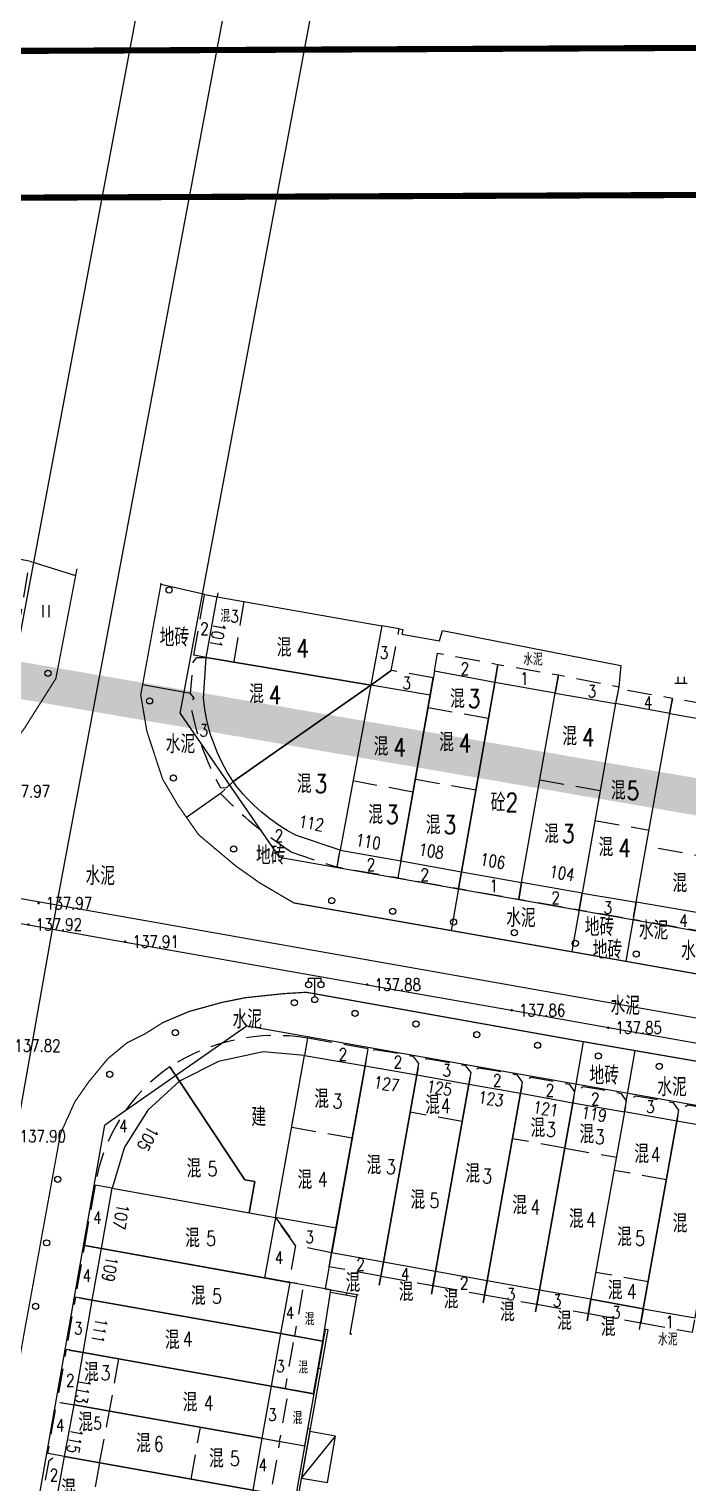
# Model space of a CAD drawing. Extents: x 529262 to 576451, y 2694391 to 2717535.
# Drawn here: x 563166.5 to 563220.2, y 2710958.3 to 2711076.8 of the extents above; entities that cross this region are included whole.
import ezdxf
from ezdxf.enums import TextEntityAlignment as Align
from ezdxf.xclip import XClip

# ---------------------------------------------------------------- set-up
doc = ezdxf.new("R2010")
doc.units = 0
doc.header["$XCLIPFRAME"] = 0
doc.linetypes.add('X5', pattern=[3, 2, -1])
for name, color, linetype in [('DLDW', 8, 'Continuous'), ('DLSS', 4, 'Continuous'), ('GCD', 8, 'Continuous'), ('JMD', 8, 'Continuous'), ('PP-COM', 7, 'Continuous'), ('RD-中线', 40, 'Continuous'), ('RD-红线', 7, 'Continuous'), ('ZBTZ', 8, 'Continuous'), ('ZJ', 7, 'Continuous'), ('污水管径标注_W10-', 202, 'Continuous')]:
    doc.layers.add(name, color=color, linetype=linetype)
doc.styles.add('HZ', font='rs.shx', dxfattribs={"width": 0.8, "bigfont": 'hztxt.shx'})
doc.linetypes.add('1161', pattern='A,0,[149,AAA.SHX,S=0.15,R=0,X=0,Y=0],-1.6', length=1.6)

# ---------------------------------------------------------------- blocks, each defined once
blk = doc.blocks.new('A$C19FD0107')
at = {"layer": 'RD-中线', "color": 8, "linetype": 'Continuous', "flags": 128}
for points in [[(-7829.22, 16614.8), (-7792.55, 16810.46)], [(-7965.36, 16638.84), (-7829.23, 16614.8)], [(-7853.18, 16479.68), (-7829.23, 16614.8)], [(-7829.22, 16614.8), (-7702.99, 16592.51), (-7570.47, 16569.25), (-7507.34, 16557.99), (-7359.86, 16532.34)]]:
    blk.add_lwpolyline(points, dxfattribs=at)
at = {"layer": 'RD-红线', "color": 8, "linetype": 'Continuous', "flags": 128}
for points in [[(-7833, 16632.62), (-7832.09, 16637.49), (-7803.8, 16788.42)], [(-7819.18, 16630.4), (-7818.25, 16635.36), (-7791.8, 16776.48), (-7791.74, 16776.77)], [(-7811.09, 16618.71), (-7701.78, 16599.4), (-7569.25, 16576.15), (-7506.12, 16564.88), (-7407.18, 16547.68), (-7399.08, 16546.27)], [(-7813.71, 16604.95), (-7712.34, 16587.05), (-7704.48, 16585.66)], [(-7839.3, 16517.87), (-7837.55, 16527.74), (-7826.17, 16591.93), (-7825.3, 16596.85)]]:
    blk.add_lwpolyline(points, dxfattribs=at)
at = {"layer": 'RD-红线', "color": 8}
blk.add_lwpolyline([(-7819.18, 16630.4), (-7811.09, 16618.71, 0.41728)], format="xyb", dxfattribs=at)
at = {"layer": 'RD-红线', "color": 8, "linetype": 'Continuous'}
blk.add_lwpolyline([(-7813.71, 16604.95), (-7825.3, 16596.85, 0.414026)], format="xyb", dxfattribs=at)
blk = doc.blocks.new('GC200')
at = {"linetype": 'Continuous', "const_width": 0.2, "flags": 128}
blk.add_lwpolyline([(-0.1, 0, 1), (0.1, 0, 1)], format="xyb", close=True, dxfattribs=at)
blk = doc.blocks.new('gc121')
at = {"color": 8}
for p, q in [((-0.5, -1), (-0.5, 1)), ((0.5, -1), (0.5, 1))]:
    blk.add_line(p, q, dxfattribs=at)
blk = doc.blocks.new('gc119')
at = {"color": 8}
for p, q in [((-1, 0), (1, 0)), ((-0.5, 1), (-0.5, 0)), ((0.5, 1), (0.5, 0))]:
    blk.add_line(p, q, dxfattribs=at)
blk = doc.blocks.new('gc170')
at = {"color": 8, "linetype": 'Continuous'}
blk.add_circle((0, 0), 0.5, dxfattribs=at)
blk = doc.blocks.new('gc097')
at = {"color": 8}
for p, q in [((-1, 2.9), (-1, 3.5)), ((-1, 3.5), (1, 3.5)), ((0, 0.5), (0, 3.5)), ((1, 3.5), (1, 2.9))]:
    blk.add_line(p, q, dxfattribs=at)
for centre in [(-1, 2.4), (1, 2.4), (0, 0)]:
    blk.add_circle(centre, 0.5, dxfattribs=at)

msp = doc.modelspace()

# ---------------------------------------------------------------- linework, layer by layer
at = {"const_width": 0.5}
for points in [[(563084.122, 2711138.263), (562931.285, 2711138.054), (562931.608, 2710566.673), (563463.398, 2710566.758), (563463.263, 2710638.911), (563709.007, 2710638.866), (563708.877, 2711077.419), (563083.998, 2711074.669), (563084.122, 2711138.263)], [(562598.829, 2711123.986), (562446.582, 2711123.874), (562446.587, 2710552.781), (562978.372, 2710552.956), (562978.226, 2710625.113), (563223.964, 2710625.037), (563223.849, 2711063.295), (562599.05, 2711060.81), (562598.829, 2711123.986)]]:
    msp.add_lwpolyline(points, dxfattribs=at)
at = {"layer": 'DLSS', "linetype": 'Continuous', "const_width": 0.1, "flags": 128}
for points in [[(563170.408, 2711032.809), (563168.69, 2711023.867)], [(563154.232, 2710902.996), (563162.311, 2710948.912), (563166.043, 2710970.168), (563169.062, 2710986.75)]]:
    msp.add_lwpolyline(points, dxfattribs=at)
at = {"layer": 'DLSS', "linetype": 'Continuous', "const_width": 0.1}
for points in [[(563177.272, 2711031.632), (563175.609, 2711022.527), (563176.113, 2711019.552), (563177.391, 2711015.666), (563178.657, 2711013.517), (563180.33, 2711011.126), (563183.339, 2711008.597), (563185.297, 2711007.212), (563188.094, 2711005.569), (563205.176, 2711002.568)], [(563168.69, 2711023.867), (563166.136, 2711019.819), (563164.858, 2711018.099), (563162.756, 2711015.836), (563160.955, 2711014.635), (563159.537, 2711013.819), (563157.019, 2711012.597), (563154.013, 2711011.565), (563114.998, 2711018.473)], [(563205.176, 2711002.568), (563211.854, 2711001.395), (563242.087, 2710996.028)], [(563169.062, 2710986.75), (563170.238, 2710989.359), (563171.389, 2710991.01), (563172.941, 2710992.886), (563174.504, 2710994.175), (563175.97, 2710994.909), (563177.429, 2710995.822), (563179.545, 2710996.719), (563182.284, 2710997.473), (563184.186, 2710997.849), (563187.303, 2710998.177), (563189.105, 2710998.286), (563210.726, 2710994.426), (563237.411, 2710989.814)]]:
    msp.add_lwpolyline(points, dxfattribs=at)
at = {"layer": 'JMD', "linetype": 'Continuous'}
for p, q in [((563192.394, 2710973.797), (563192.359, 2710973.6)), ((563190.878, 2710970.773), (563190.681, 2710970.808)), ((563190.311, 2710967.589), (563190.114, 2710967.624)), ((563188.724, 2710958.664), (563191.495, 2710962.112)), ((563189.436, 2710962.666), (563189.239, 2710962.701))]:
    msp.add_line(p, q, dxfattribs=at)
at = {"layer": 'JMD', "linetype": 'X5', "flags": 128}
for points in [[(563157.814, 2711018.361), (563157.527, 2711017.043, 0.159733), (563164.897, 2711025.014), (563165.85, 2711029.2), (563166.561, 2711033.434), (563160.65, 2711034.471), (563160.446, 2711033.309)], [(563187.857, 2711009.726), (563187.857, 2711009.726, -0.0605697), (563182.111, 2711014.503), (563183.137, 2711015.467)]]:
    msp.add_lwpolyline(points, format="xyb", dxfattribs=at)
at = {"layer": 'JMD', "linetype": 'X5'}
for points in [[(563180.932, 2711025.575), (563179.927, 2711025.757), (563180.825, 2711030.708), (563181.83, 2711030.526)], [(563227.594, 2711019.46), (563227.808, 2711020.669), (563218.971, 2711022.234), (563218.712, 2711020.996)], [(563193.902, 2710992.29), (563194.147, 2710993.679), (563189.204, 2710994.553), (563188.95, 2710993.136)], [(563186.585, 2710979.933), (563188.227, 2710977.656), (563187.688, 2710974.641), (563185.705, 2710975)], [(563191.53, 2710979.048), (563191.171, 2710977.042), (563188.227, 2710977.656), (563186.585, 2710979.933)], [(563195.392, 2710976.277), (563195.187, 2710975.129), (563190.968, 2710975.908), (563191.171, 2710977.042)], [(563195.392, 2710976.277), (563195.187, 2710975.129), (563199.428, 2710974.369), (563199.635, 2710975.494)], [(563199.635, 2710975.494), (563199.428, 2710974.369), (563203.641, 2710973.615), (563203.845, 2710974.718)], [(563203.845, 2710974.718), (563203.641, 2710973.615), (563207.905, 2710972.851), (563208.104, 2710973.933)], [(563208.104, 2710973.933), (563207.905, 2710972.851), (563212.109, 2710972.098), (563212.305, 2710973.158)], [(563212.317, 2710973.255), (563212.109, 2710972.098), (563216.372, 2710971.335), (563216.564, 2710972.373)], [(563216.564, 2710972.373), (563216.372, 2710971.335), (563220.607, 2710970.577), (563220.794, 2710971.593)]]:
    msp.add_lwpolyline(points, dxfattribs=at)
at = {"layer": 'JMD', "linetype": 'Continuous', "flags": 128}
for points in [[(563195.267, 2711028.165), (563194.363, 2711023.31), (563180.932, 2711025.575), (563181.83, 2711030.526)], [(563201.756, 2711008.093), (563204.473, 2711023.538), (563199.548, 2711024.455), (563196.814, 2711009.005)], [(563206.661, 2711007.233), (563209.396, 2711022.672), (563204.473, 2711023.538), (563201.756, 2711008.093)], [(563211.59, 2711006.366), (563206.661, 2711007.233), (563209.396, 2711022.672), (563214.322, 2711021.814)], [(563214.322, 2711021.814), (563211.59, 2711006.366), (563216.004, 2711005.639), (563218.757, 2711021.019)], [(563227.594, 2711019.46), (563224.886, 2711004.103), (563216.004, 2711005.639), (563218.757, 2711021.019)], [(563186.585, 2710979.933), (563188.95, 2710993.136), (563193.902, 2710992.29), (563191.53, 2710979.048)], [(563191.171, 2710977.042), (563193.902, 2710992.29), (563198.128, 2710991.55), (563195.392, 2710976.277)], [(563195.392, 2710976.277), (563198.128, 2710991.55), (563202.372, 2710990.806), (563199.641, 2710975.525)], [(563199.641, 2710975.525), (563202.372, 2710990.806), (563206.585, 2710990.05), (563203.854, 2710974.77)], [(563203.854, 2710974.77), (563206.585, 2710990.05), (563210.847, 2710989.28), (563208.117, 2710974.007)], [(563208.117, 2710974.007), (563210.847, 2710989.28), (563215.053, 2710988.533), (563212.317, 2710973.255)], [(563215.053, 2710988.533), (563212.317, 2710973.255), (563216.585, 2710972.491), (563219.318, 2710987.785)], [(563219.318, 2710987.785), (563216.585, 2710972.491), (563220.82, 2710971.734), (563223.556, 2710987.041)], [(563185.705, 2710975), (563172.417, 2710977.404), (563173.286, 2710982.307), (563186.585, 2710979.933)], [(563187.015, 2710970.455), (563171.648, 2710973.198), (563172.417, 2710977.404), (563187.759, 2710974.628)], [(563187.015, 2710970.455), (563190.456, 2710969.841), (563191.115, 2710974.023), (563187.759, 2710974.628)], [(563186.251, 2710966.177), (563170.917, 2710968.914), (563171.648, 2710973.198), (563187.015, 2710970.455)], [(563186.251, 2710966.177), (563189.693, 2710965.563), (563190.456, 2710969.841), (563187.015, 2710970.455), (563186.251, 2710966.177)], [(563185.492, 2710961.923), (563170.168, 2710964.65), (563170.917, 2710968.914), (563186.251, 2710966.177)], [(563185.492, 2710961.923), (563188.989, 2710961.3), (563189.746, 2710965.553), (563186.251, 2710966.177)], [(563184.741, 2710957.705), (563169.391, 2710960.438), (563170.168, 2710964.65), (563185.492, 2710961.923)], [(563184.741, 2710957.705), (563184.013, 2710953.482), (563168.621, 2710956.231), (563169.391, 2710960.438)]]:
    msp.add_lwpolyline(points, close=True, dxfattribs=at)
at = {"layer": 'JMD', "linetype": 'X5', "flags": 128}
for points, elevation in [([(563184.023, 2711030.165), (563183.184, 2711025.195)], -183.227), ([(563202.372, 2710990.806), (563202.538, 2710991.749), (563202.113, 2710992.288), (563200.353, 2710992.628), (563198.912, 2710992.847), (563198.912, 2710992.847), (563198.301, 2710992.528), (563198.128, 2710991.55)], 138.285), ([(563206.585, 2710990.05), (563206.74, 2710990.947), (563206.326, 2710991.532), (563204.566, 2710991.872), (563203.125, 2710992.091), (563203.125, 2710992.091), (563202.538, 2710991.749), (563202.372, 2710990.806)], 138.302), ([(563210.847, 2710989.28), (563211.002, 2710990.177), (563210.588, 2710990.762), (563208.828, 2710991.102), (563207.427, 2710991.33), (563207.427, 2710991.33), (563206.761, 2710991.047), (563206.585, 2710990.05)], 138.286), ([(563215.053, 2710988.533), (563215.208, 2710989.43), (563214.794, 2710990.015), (563213.034, 2710990.355), (563211.69, 2710990.576), (563211.69, 2710990.576), (563211.005, 2710990.176), (563210.847, 2710989.28)], -526.011), ([(563223.556, 2710987.041), (563223.711, 2710987.938), (563223.297, 2710988.523), (563221.537, 2710988.863), (563220.19, 2710989.072), (563220.19, 2710989.072), (563219.45, 2710988.533), (563219.318, 2710987.785)], -525.978), ([(563173.802, 2710968.399), (563173.044, 2710964.138)], -514.487), ([(563172.246, 2710959.901), (563173.073, 2710964.131)], -514.461), ([(563179.717, 2710958.599), (563180.468, 2710962.817)], -509.529), ([(563185.492, 2710961.923), (563186.935, 2710961.666), (563186.185, 2710957.448), (563184.741, 2710957.705)], -524.872), ([(563172.251, 2710959.929), (563171.498, 2710955.717)], -514.461)]:
    msp.add_lwpolyline(points, dxfattribs=dict(at, elevation=elevation))
at = {"layer": 'JMD', "linetype": 'X5'}
for points, elevation in [([(563194.363, 2711023.31), (563196.039, 2711024.515), (563196.669, 2711027.904), (563195.267, 2711028.165)], 138.437), ([(563199.204, 2711022.493), (563199.451, 2711023.911), (563196.039, 2711024.515), (563194.363, 2711023.31)], 138.437), ([(563173.286, 2710982.307), (563171.884, 2710982.548), (563171.02, 2710977.65), (563172.417, 2710977.404)], 138.222)]:
    msp.add_lwpolyline(points, dxfattribs=dict(at, elevation=elevation))
at = {"layer": 'JMD', "linetype": 'X5', "flags": 128}
for points in [[(563199.548, 2711024.455), (563199.808, 2711025.937), (563204.737, 2711025.02), (563204.473, 2711023.538)], [(563179.973, 2711022.265), (563179.973, 2711022.265), (563179.664, 2711022.631), (563179.878, 2711025.198), (563180.181, 2711025.569), (563180.932, 2711025.575)], [(563204.473, 2711023.538), (563204.737, 2711025.02), (563209.671, 2711024.152), (563209.396, 2711022.672)], [(563209.396, 2711022.672), (563209.671, 2711024.152), (563214.591, 2711023.187), (563214.322, 2711021.814)], [(563218.712, 2711020.996), (563218.971, 2711022.234), (563214.556, 2711023.011), (563214.322, 2711021.814)], [(563203.956, 2711020.602), (563199.02, 2711021.476)], [(563197.804, 2711014.604), (563192.913, 2711015.514)], [(563202.928, 2711014.759), (563197.987, 2711015.633)], [(563213.064, 2711014.704), (563208.139, 2711015.577)], [(563212.638, 2711012.295), (563217.054, 2711011.505)], [(563187.857, 2711009.726), (563187.857, 2711009.726), (563191.616, 2711008.476), (563191.864, 2711009.877)], [(563196.814, 2711009.005), (563196.569, 2711007.607), (563191.616, 2711008.476), (563191.864, 2711009.877)], [(563225.677, 2711008.589), (563216.816, 2711010.175)], [(563196.814, 2711009.005), (563196.569, 2711007.607), (563201.518, 2711006.74), (563201.756, 2711008.093)], [(563201.756, 2711008.093), (563201.518, 2711006.74), (563206.423, 2711005.88), (563206.661, 2711007.233)], [(563206.661, 2711007.233), (563206.423, 2711005.88), (563211.353, 2711005.015), (563211.59, 2711006.366)], [(563211.59, 2711006.366), (563211.353, 2711005.015), (563215.759, 2711004.243), (563216.004, 2711005.639)], [(563216.004, 2711005.639), (563215.759, 2711004.243), (563224.637, 2711002.686), (563224.886, 2711004.103)], [(563198.124, 2710991.547), (563198.291, 2710992.49), (563197.865, 2710993.028), (563196.105, 2710993.369), (563194.664, 2710993.587), (563194.664, 2710993.587), (563194.084, 2710993.337), (563193.898, 2710992.287)], [(563219.318, 2710987.785), (563219.474, 2710988.681), (563219.06, 2710989.266), (563217.3, 2710989.607), (563215.953, 2710989.816), (563215.953, 2710989.816), (563215.2, 2710989.365), (563215.053, 2710988.533)], [(563201.824, 2710987.741), (563197.582, 2710988.501)], [(563192.844, 2710986.386), (563187.899, 2710987.271)], [(563210.187, 2710985.587), (563205.923, 2710986.348)], [(563210.187, 2710985.587), (563214.392, 2710984.835)], [(563218.463, 2710982.998), (563214.2, 2710983.76)], [(563172.417, 2710977.404), (563171.02, 2710977.65), (563170.278, 2710973.44), (563171.648, 2710973.198)], [(563216.977, 2710974.687), (563212.714, 2710975.449)], [(563187.015, 2710970.455), (563188.164, 2710970.25), (563188.915, 2710974.459), (563187.759, 2710974.628)], [(563171.648, 2710973.198), (563170.278, 2710973.44), (563169.523, 2710969.16), (563170.917, 2710968.914)], [(563186.251, 2710966.177), (563187.401, 2710965.972), (563188.164, 2710970.25), (563187.015, 2710970.455)], [(563170.917, 2710968.914), (563169.523, 2710969.16), (563168.772, 2710964.896), (563170.168, 2710964.65)], [(563185.492, 2710961.923), (563186.935, 2710961.666), (563187.695, 2710965.92), (563186.251, 2710966.177)], [(563169.391, 2710960.438), (563168.028, 2710960.678), (563168.772, 2710964.896), (563170.168, 2710964.65)], [(563168.621, 2710956.231), (563167.941, 2710956.349), (563167.556, 2710956.92), (563168.142, 2710960.119), (563168.747, 2710960.542), (563169.391, 2710960.438)]]:
    msp.add_lwpolyline(points, dxfattribs=at)
at = {"layer": 'JMD', "linetype": 'Continuous', "flags": 128}
for points in [[(563194.363, 2711023.31), (563183.137, 2711015.467, -0.1250016), (563180.724, 2711022.271), (563180.932, 2711025.575)], [(563194.363, 2711023.31), (563191.864, 2711009.877), (563188.302, 2711011.062, -0.1150008), (563183.137, 2711015.467), (563194.363, 2711023.31)]]:
    msp.add_lwpolyline(points, format="xyb", close=True, dxfattribs=at)
at = {"layer": 'JMD', "linetype": 'X5', "elevation": 138.469, "flags": 128}
msp.add_lwpolyline([(563183.137, 2711015.467), (563182.588, 2711014.954), (563182.15, 2711014.915, -0.0815177), (563179.629, 2711021.991), (563179.973, 2711022.265), (563179.973, 2711022.265)], format="xyb", dxfattribs=at)
at = {"layer": 'JMD', "linetype": 'Continuous', "flags": 128}
for points, elevation in [([(563196.814, 2711009.005), (563199.204, 2711022.493), (563194.363, 2711023.31), (563191.864, 2711009.877)], 138.437), ([(563186.585, 2710979.933), (563188.95, 2710993.136), (563185.579, 2710993.424), (563181.953, 2710992.647), (563178.763, 2710991.026), (563184.102, 2710983), (563184.913, 2710982.872), (563184.45, 2710980.315)], 138.16), ([(563184.45, 2710980.315), (563184.913, 2710982.872), (563184.102, 2710983), (563178.763, 2710991.026), (563176.177, 2710988.678), (563174.294, 2710985.657), (563173.286, 2710982.307)], 138.16), ([(563188.724, 2710958.664), (563190.837, 2710958.331), (563191.495, 2710962.112), (563189.403, 2710962.484)], 137.697)]:
    msp.add_lwpolyline(points, close=True, dxfattribs=dict(at, elevation=elevation))
at = {"layer": 'JMD', "linetype": 'X5', "elevation": 138.16}
msp.add_lwpolyline([(563178.763, 2710991.026), (563177.975, 2710992.21, -0.1854143), (563189.204, 2710994.553), (563188.95, 2710993.136)], format="xyb", dxfattribs=at)
at = {"layer": 'JMD', "linetype": 'X5'}
msp.add_lwpolyline([(563173.286, 2710982.307), (563171.884, 2710982.548, -0.2023824), (563177.969, 2710992.218), (563178.763, 2710991.026)], format="xyb", dxfattribs=at)
at = {"layer": 'JMD', "linetype": 'Continuous', "flags": 128}
for points in [[(563195.055, 2710974.408), (563195.392, 2710976.277), (563191.171, 2710977.042), (563190.645, 2710974.107), (563193.372, 2710973.625)], [(563199.308, 2710973.681), (563199.641, 2710975.525), (563195.392, 2710976.277), (563195.055, 2710974.408)], [(563203.53, 2710972.96), (563203.854, 2710974.77), (563199.641, 2710975.525), (563199.308, 2710973.681)], [(563191.084, 2710973.825), (563193.213, 2710973.45)], [(563191.115, 2710974.023), (563193.246, 2710973.647)], [(563192.83, 2710970.408), (563192.696, 2710970.413), (563193.246, 2710973.647), (563193.372, 2710973.625)], [(563207.802, 2710972.231), (563208.117, 2710974.007), (563203.854, 2710974.77), (563203.53, 2710972.96)], [(563212.005, 2710971.513), (563212.317, 2710973.255), (563208.117, 2710974.007), (563207.802, 2710972.231)], [(563186.927, 2710948.566), (563190.878, 2710970.773)], [(563188.242, 2710957.097), (563190.681, 2710970.808)]]:
    msp.add_lwpolyline(points, dxfattribs=at)
at = {"layer": 'JMD', "linetype": 'Continuous', "elevation": -525.142, "flags": 128}
msp.add_lwpolyline([(563216.276, 2710970.784), (563216.581, 2710972.492), (563212.317, 2710973.255), (563212.005, 2710971.513)], dxfattribs=at)
at = {"layer": 'JMD', "linetype": 'Continuous', "elevation": 337.431}
msp.add_lwpolyline([(563212.317, 2710973.255), (563216.585, 2710972.491)], dxfattribs=at)
at = {"layer": 'PP-COM', "color": 8, "const_width": 3}
msp.add_lwpolyline([(563032.752, 2710920.339), (563591.044, 2710822.688), (563615.48, 2710946.262), (563044.443, 2711044.616), (563022.893, 2710922.063)], close=True, dxfattribs=at)
at = {"layer": 'ZBTZ', "linetype": '1161', "flags": 128}
for points in [[(563166.561, 2711033.434), (563170.302, 2711032.26)], [(563177.254, 2711031.529), (563177.275, 2711031.632)], [(563181.9, 2711030.839), (563181.83, 2711030.526)], [(563182.111, 2711014.503), (563179.346, 2711012.531)], [(563201.518, 2711006.74), (563200.917, 2711003.316)], [(563211.353, 2711005.015), (563210.918, 2711002.568)], [(563215.759, 2711004.243), (563215.462, 2711002.568)], [(563210.918, 2711002.568), (563210.745, 2711001.592)], [(563215.2, 2710989.365), (563215.919, 2710993.528)]]:
    msp.add_lwpolyline(points, dxfattribs=at)
at = {"layer": 'ZBTZ', "linetype": '1161', "ltscale": 0.8, "flags": 128}
msp.add_lwpolyline([(563180.825, 2711030.708), (563177.254, 2711031.529)], dxfattribs=at)
at = {"layer": 'ZBTZ', "linetype": '1161', "flags": 128}
for points, elevation in [([(563196.669, 2711027.904), (563196.976, 2711027.847), (563196.91, 2711027.492), (563199.962, 2711026.938), (563200.208, 2711027.782), (563214.741, 2711024.916), (563214.591, 2711023.187)], 138.437), ([(563179.664, 2711022.631), (563175.758, 2711023.345)], -525.814), ([(563211.005, 2710990.176), (563211.71, 2710994.256)], -526.011)]:
    msp.add_lwpolyline(points, dxfattribs=dict(at, elevation=elevation))
at = {"layer": 'ZBTZ', "linetype": '1161', "ltscale": 0.5, "flags": 128}
msp.add_lwpolyline([(563215.462, 2711002.568), (563215.149, 2711000.81)], dxfattribs=at)
at = {"layer": '污水管径标注_W10-'}
msp.add_lwpolyline([(563036.5, 2711026.732), (563056.195, 2711023.253), (563068.369, 2711021.103), (563075.891, 2711019.774), (563097.912, 2711015.885), (563115.281, 2711012.817), (563127.454, 2711010.667), (563134.976, 2711009.338), (563154.671, 2711005.859), (563166.448, 2711003.778), (563174.366, 2711002.38), (563194.061, 2710998.901), (563205.838, 2710996.821), (563213.756, 2710995.423), (563233.452, 2710991.944), (563245.229, 2710989.864), (563253.147, 2710988.468), (563272.844, 2710984.997), (563284.522, 2710982.939), (563292.539, 2710981.518), (563311.108, 2710978.228), (563331.927, 2710974.55), (563350.498, 2710971.27), (563371.318, 2710967.593)], dxfattribs=at)

# ---------------------------------------------------------------- block references
at = {"layer": 'DLDW', "color": 252, "linetype": 'Continuous', "xscale": 0.5, "yscale": 0.5, "zscale": 0.5}
msp.add_blockref('gc097', (563189.8, 2710997.696), dxfattribs=at)
at = {"layer": 'GCD', "linetype": 'Continuous'}
ref = msp.add_blockref('GC200', (563163.848, 2711014.664, 137.971), dxfattribs=dict(at, xscale=0.5, yscale=0.5, zscale=0.5))
ref.add_attrib('height', '137.97', dxfattribs={"linetype": 'Continuous', "height": 1, "style": 'HZ', "width": 0.8}).set_placement((563164.448, 2711014.664, 137.971), align=Align.MIDDLE_LEFT)
ref = msp.add_blockref('GC200', (563167.277, 2711005.546, 137.967), dxfattribs=dict(at, xscale=0.5, yscale=0.5, zscale=0.5))
ref.add_attrib('height', '137.97', dxfattribs={"linetype": 'Continuous', "height": 1, "style": 'HZ', "width": 0.8}).set_placement((563167.877, 2711005.546, 137.967), align=Align.MIDDLE_LEFT)
ref = msp.add_blockref('GC200', (563166.445, 2711003.81, 137.92), dxfattribs=dict(at, xscale=0.5, yscale=0.5, zscale=0.5))
ref.add_attrib('height', '137.92', dxfattribs={"linetype": 'Continuous', "height": 1, "style": 'HZ', "width": 0.8}).set_placement((563167.045, 2711003.81, 137.92), align=Align.MIDDLE_LEFT)
ref = msp.add_blockref('GC200', (563174.34, 2711002.412, 137.91), dxfattribs=dict(at, xscale=0.5, yscale=0.5, zscale=0.5))
ref.add_attrib('height', '137.91', dxfattribs={"linetype": 'Continuous', "height": 1, "style": 'HZ', "width": 0.8}).set_placement((563174.94, 2711002.412, 137.91), align=Align.MIDDLE_LEFT)
ref = msp.add_blockref('GC200', (563194.084, 2710998.911, 137.88), dxfattribs=dict(at, xscale=0.5, yscale=0.5, zscale=0.5))
ref.add_attrib('height', '137.88', dxfattribs={"linetype": 'Continuous', "height": 1, "style": 'HZ', "width": 0.8}).set_placement((563194.684, 2710998.911, 137.88), align=Align.MIDDLE_LEFT)
ref = msp.add_blockref('GC200', (563205.857, 2710996.818, 137.86), dxfattribs=dict(at, xscale=0.5, yscale=0.5, zscale=0.5))
ref.add_attrib('height', '137.86', dxfattribs={"linetype": 'Continuous', "height": 1, "style": 'HZ', "width": 0.8}).set_placement((563206.457, 2710996.818, 137.86), align=Align.MIDDLE_LEFT)
ref = msp.add_blockref('GC200', (563213.726, 2710995.396, 137.85), dxfattribs=dict(at, xscale=0.5, yscale=0.5, zscale=0.5))
ref.add_attrib('height', '137.85', dxfattribs={"linetype": 'Continuous', "height": 1, "style": 'HZ', "width": 0.8}).set_placement((563214.326, 2710995.396, 137.85), align=Align.MIDDLE_LEFT)
ref = msp.add_blockref('GC200', (563164.705, 2710993.939, 137.82), dxfattribs=dict(at, xscale=0.5, yscale=0.5, zscale=0.5))
ref.add_attrib('height', '137.82', dxfattribs={"linetype": 'Continuous', "height": 1, "style": 'HZ', "width": 0.8}).set_placement((563165.305, 2710993.939, 137.82), align=Align.MIDDLE_LEFT)
ref = msp.add_blockref('GC200', (563165.139, 2710986.556, 137.899), dxfattribs=dict(at, xscale=0.5, yscale=0.5, zscale=0.5))
ref.add_attrib('height', '137.90', dxfattribs={"linetype": 'Continuous', "height": 1, "style": 'HZ', "width": 0.8}).set_placement((563165.739, 2710986.556, 137.899), align=Align.MIDDLE_LEFT)
at = {"layer": 'PP-COM'}
ref = msp.add_blockref('A$C19FD0107', (570997.993, 2694390.603), dxfattribs=at)
XClip(ref).set_block_clipping_path([(-9366.4383134884, 14428.6043910822), (-3328.4480743363, 17452.7484863754)])
at = {"layer": 'ZBTZ', "linetype": 'Continuous'}
for p, xscale, yscale, zscale, rotation in [((563177.926, 2711031.078), 0.5000000001136312, 0.5000000001136312, 0.5000000001136312, 259.9884025853269), ((563168.046, 2711024.296), 0.500000000132732, 0.500000000132732, 0.500000000132732, 234.2105075607078), ((563176.331, 2711022.043, 138.226), 0.5000000001465722, 0.5000000001465722, 0.5000000001465722, 287.1556275448771), ((563178.272, 2711015.755, 138.253), 0.5000000000754679, 0.5000000000754679, 0.5000000000754679, 310.358567666363), ((563183.186, 2711009.973, 138.253), 0.4999999999666211, 0.4999999999666211, 0.4999999999666211, 326.3210807008427), ((563191.187, 2711005.766, 138.136), 0.500000000044545, 0.500000000044545, 0.500000000044545, 340.0479258381467), ((563191.187, 2711005.766), 0.5000000000142595, 0.5000000000142595, 0.5000000000142595, 170.0226840047022), ((563191.187, 2711005.766, 138.136), 0.5000000000159115, 0.5000000000159115, 0.5000000000159115, 351.5019880035828), ((563191.187, 2711005.766, 138.136), 0.5000000000159115, 0.5000000000159115, 0.5000000000159115, 351.5019880035828), ((563191.187, 2711005.766, 138.136), 0.5000000000159115, 0.5000000000159115, 0.5000000000159115, 351.5019880035828), ((563191.187, 2711005.766, 138.136), 0.5000000000159115, 0.5000000000159115, 0.5000000000159115, 351.5019880035828), ((563191.187, 2711005.766, 138.136), 0.5000000000159115, 0.5000000000159115, 0.5000000000159115, 351.5019880035828), ((563196.151, 2711004.893), 0.5000000000142595, 0.5000000000142595, 0.5000000000142595, 170.0226840047022), ((563201.115, 2711004.02), 0.5000000000142595, 0.5000000000142595, 0.5000000000142595, 170.0226840047022), ((563206.079, 2711003.146), 0.5000000000142595, 0.5000000000142595, 0.5000000000142595, 170.0226840047022), ((563211.043, 2711002.273), 0.5000000000142595, 0.5000000000142595, 0.5000000000142595, 170.0226840047022), ((563216.007, 2711001.4), 0.5000000000142595, 0.5000000000142595, 0.5000000000142595, 170.0226840047022), ((563188.128, 2710997.427), 0.4999999999942161, 0.4999999999942161, 0.4999999999942161, 350.1048473940628), ((563188.128, 2710997.427), 0.4999999999699608, 0.4999999999699608, 0.4999999999699608, 350.4042881393691), ((563193.087, 2710996.562), 0.4999999999942161, 0.4999999999942161, 0.4999999999942161, 350.1048473940628), ((563178.43, 2710994.995), 0.4999999999843794, 0.4999999999843794, 0.4999999999843794, 14.08035160686179), ((563198.047, 2710995.697), 0.4999999999942161, 0.4999999999942161, 0.4999999999942161, 350.1048473940628), ((563203.006, 2710994.832), 0.4999999999942161, 0.4999999999942161, 0.4999999999942161, 350.1048473940628), ((563207.966, 2710993.966), 0.4999999999942161, 0.4999999999942161, 0.4999999999942161, 350.1048473940628), ((563212.925, 2710993.101), 0.4999999999942161, 0.4999999999942161, 0.4999999999942161, 350.1048473940628), ((563173.082, 2710991.592), 0.4999999999638057, 0.4999999999638057, 0.4999999999638057, 32.46330463483187), ((563217.885, 2710992.236), 0.4999999999942161, 0.4999999999942161, 0.4999999999942161, 350.1048473940628), ((563168.842, 2710983.033), 0.4999999998486107, 0.4999999998486107, 0.4999999998486107, 69.28136592584183), ((563167.937, 2710977.86), 0.500000000180642, 0.500000000180642, 0.500000000180642, 80.07944882709843), ((563167.032, 2710972.687), 0.500000000180642, 0.500000000180642, 0.500000000180642, 80.07944882709843)]:
    msp.add_blockref('gc170', p, dxfattribs=dict(at, xscale=xscale, yscale=yscale, zscale=zscale, rotation=rotation))
at = {"layer": 'ZBTZ', "linetype": 'Continuous', "xscale": 0.5, "yscale": 0.5}
for name, p in [('gc121', (563167.906, 2711029.352)), ('gc119', (563219.655, 2711023.497))]:
    msp.add_blockref(name, p, dxfattribs=at)

# ---------------------------------------------------------------- texts
at = {"layer": 'JMD', "linetype": 'Continuous', "style": 'HZ', "width": 0.8}
for s, height, p in [('混', 1, (563182.904, 2711028.973)), ('3', 1, (563183.596, 2711028.935)), ('混', 1.5, (563187.901, 2711026.4, 138.393)), ('4', 1.5, (563189.329, 2711026.323, 138.393)), ('混', 1.5, (563185.644, 2711022.603)), ('4', 1.5, (563187.072, 2711022.525)), ('混', 1.5, (563202.033, 2711022.213)), ('3', 1.5, (563203.305, 2711022.226)), ('混', 1.5, (563211.184, 2711019.156)), ('混', 1.5, (563195.802, 2711018.329)), ('4', 1.5, (563197.231, 2711018.252)), ('混', 1.5, (563201.136, 2711018.671)), ('4', 1.5, (563202.564, 2711018.594)), ('4', 1.5, (563212.612, 2711019.079)), ('混', 1.5, (563189.54, 2711015.278)), ('3', 1.5, (563190.813, 2711015.291)), ('混', 1.5, (563215.144, 2711014.74)), ('5', 1.5, (563216.263, 2711014.73)), ('砼2', 1.5, (563206.381, 2711013.76)), ('混', 1.5, (563195.358, 2711012.764)), ('3', 1.5, (563196.63, 2711012.777)), ('混', 1.5, (563200.058, 2711011.927)), ('3', 1.5, (563201.331, 2711011.94)), ('混', 1.5, (563209.705, 2711011.194)), ('3', 1.5, (563210.977, 2711011.208)), ('混', 1.5, (563214.139, 2711010.118)), ('4', 1.5, (563215.567, 2711010.04)), ('混', 1.5, (563220.163, 2711007.191)), ('混', 1.5, (563190.958, 2710989.594)), ('混', 1.5, (563200.004, 2710989.101)), ('混', 1.5, (563208.591, 2710987.223)), ('混', 1.5, (563212.579, 2710986.713)), ('混', 1.5, (563217.053, 2710985.106)), ('混', 1.5, (563180.548, 2710983.927)), ('混', 1.5, (563195.222, 2710984.203)), ('混', 1.5, (563203.275, 2710983.508)), ('混', 1.5, (563189.595, 2710982.997)), ('混', 1.5, (563198.802, 2710981.371)), ('混', 1.5, (563207.109, 2710980.94)), ('混', 1.5, (563211.721, 2710979.82)), ('混', 1.5, (563220.182, 2710979.447)), ('混', 1.5, (563180.429, 2710978.253)), ('混', 1.5, (563215.644, 2710978.343)), ('混', 1.5, (563193.507, 2710974.612)), ('混', 1.5, (563214.889, 2710973.994)), ('混', 1.5, (563180.903, 2710973.545)), ('混', 1.5, (563197.844, 2710973.86)), ('混', 1.5, (563201.509, 2710973.255)), ('混', 1.5, (563206.103, 2710972.222)), ('混', 1, (563189.776, 2710971.651)), ('混', 1.5, (563210.753, 2710971.511)), ('混', 1.5, (563214.324, 2710971.006)), ('混', 1.5, (563178.782, 2710969.943)), ('混', 1.5, (563172.184, 2710967.318)), ('混', 1, (563189.265, 2710967.713)), ('混', 1.5, (563180.23, 2710964.861)), ('混', 1, (563188.792, 2710963.586)), ('混', 1.5, (563171.712, 2710963.246)), ('混', 1.5, (563176.426, 2710961.529)), ('混', 1.5, (563182.377, 2710960.283)), ('混', 1.5, (563170.332, 2710957.793))]:
    msp.add_text(s, height=height, dxfattribs=at).set_placement(p, align=Align.MIDDLE_RIGHT)
msp.add_text('建', height=1.5, dxfattribs=at).set_placement((563185.232, 2710988.207), align=Align.MIDDLE)
for s, height, p in [('3', 1.2, (563191.239, 2710989.417)), ('4', 1.2, (563200.05, 2710989.029)), ('3', 1.2, (563208.646, 2710987.1)), ('3', 1.2, (563212.625, 2710986.505)), ('4', 1.2, (563217.176, 2710985.052)), ('5', 1.2, (563181.05, 2710983.894)), ('3', 1.2, (563195.599, 2710984.063)), ('4', 1.2, (563190.031, 2710983.031)), ('3', 1.2, (563203.438, 2710983.304)), ('5', 1.2, (563199.145, 2710981.311)), ('4', 1.2, (563207.36, 2710980.767)), ('4', 1.2, (563211.906, 2710979.737)), ('5', 1.2, (563180.931, 2710978.22)), ('5', 1.2, (563215.904, 2710978.227)), ('5', 1.2, (563181.405, 2710973.512)), ('4', 1.2, (563215.235, 2710973.884)), ('4', 1.2, (563179.033, 2710970.015)), ('3', 1.2, (563172.323, 2710967.264)), ('4', 1.2, (563180.727, 2710964.793)), ('5', 1, (563171.745, 2710963.153)), ('6', 1.2, (563176.662, 2710961.461)), ('5', 1.2, (563182.871, 2710960.27))]:
    msp.add_text(s, height=height, dxfattribs=at).set_placement(p, align=Align.MIDDLE_LEFT)
at = {"layer": 'ZJ', "color": 8, "linetype": 'Continuous', "style": 'HZ', "width": 0.8}
for s, height, p in [('2', 1, (563180.806, 2711027.923)), ('地砖', 1.5, (563178.354, 2711027.289)), ('3', 1, (563195.45, 2711025.975)), ('水泥', 1, (563207.594, 2711025.481)), ('2', 1, (563202.038, 2711024.664)), ('3', 1, (563197.291, 2711023.491)), ('1', 1, (563206.887, 2711023.848)), ('3', 1, (563212.4, 2711022.827)), ('4', 1, (563216.969, 2711021.899)), ('3', 1, (563180.751, 2711019.63)), ('水泥', 1.5, (563178.847, 2711018.594)), ('2', 1, (563186.882, 2711011.055)), ('地砖', 1.5, (563186.206, 2711009.516)), ('2', 1, (563194.381, 2711008.692)), ('水泥', 1.5, (563172.311, 2711007.848)), ('2', 1, (563198.771, 2711007.875)), ('1', 1, (563204.386, 2711006.957)), ('2', 1, (563209.439, 2711005.987)), ('3', 1, (563213.693, 2711005.193)), ('水泥', 1.5, (563206.612, 2711004.427)), ('地砖', 1.5, (563213.01, 2711003.681)), ('4', 1, (563219.869, 2711004.129)), ('水泥', 1.5, (563217.42, 2711003.414)), ('地砖', 1.5, (563213.661, 2711001.824)), ('水泥', 1.5, (563220.872, 2711001.746)), ('水泥', 1.5, (563215.111, 2710997.273)), ('水泥', 1.5, (563184.295, 2710996.156)), ('2', 1, (563192.093, 2710993.225)), ('2', 1, (563196.577, 2710992.602)), ('3', 1, (563200.563, 2710991.918)), ('2', 1, (563204.673, 2710991.108)), ('地砖', 1.5, (563213.401, 2710991.578)), ('水泥', 1.5, (563218.936, 2710990.639)), ('2', 1, (563208.971, 2710990.299)), ('2', 1, (563212.674, 2710989.587)), ('3', 1, (563217.164, 2710988.952)), ('4', 1, (563174.191, 2710987.374)), ('4', 1, (563172.075, 2710979.922)), ('3', 1, (563189.383, 2710978.342)), ('4', 1, (563186.881, 2710976.645)), ('2', 1, (563193.534, 2710976.099)), ('4', 1, (563171.217, 2710975.185)), ('4', 1, (563197.17, 2710975.297)), ('2', 1, (563201.978, 2710974.581)), ('3', 1, (563205.806, 2710973.673)), ('3', 1, (563209.557, 2710973.151)), ('4', 1, (563187.78, 2710972.152)), ('3', 1, (563214.39, 2710972.2)), ('3', 1, (563170.521, 2710970.899)), ('1', 1, (563218.746, 2710971.398)), ('水泥', 1, (563218.575, 2710970.046)), ('3', 1, (563187, 2710967.805)), ('2', 1, (563169.863, 2710966.648)), ('3', 1, (563186.345, 2710963.85)), ('4', 1, (563169.036, 2710962.991)), ('2', 1, (563168.541, 2710958.935)), ('4', 1, (563185.571, 2710959.743))]:
    msp.add_text(s, height=height, dxfattribs=at).set_placement(p, align=Align.MIDDLE)
for s, rotation, p in [('101', 259.45419, (563181.887, 2711027.393)), ('112', 350.56689, (563189.51, 2711012.07)), ('110', 350.56689, (563194.158, 2711010.568)), ('108', 350.56689, (563199.296, 2711009.798)), ('106', 350.56689, (563204.314, 2711008.989)), ('104', 350.56689, (563209.964, 2711008.004)), ('127', 350.7904, (563195.645, 2710990.818)), ('125', 350.7904, (563199.958, 2710990.479)), ('123', 350.7904, (563204.159, 2710989.602)), ('121', 350.7904, (563208.631, 2710988.786)), ('119', 350.7904, (563212.567, 2710988.347)), ('105', 240.72759, (563176.201, 2710986.348)), ('107', 259.15546, (563173.997, 2710979.99)), ('109', 259.15546, (563173.098, 2710975.708)), ('111', 259.15546, (563172.255, 2710970.695)), ('113', 259.15546, (563170.902, 2710965.779)), ('115', 259.15546, (563170.249, 2710961.708))]:
    msp.add_text(s, height=1, rotation=rotation, dxfattribs=at).set_placement(p, align=Align.MIDDLE)

doc.saveas('drawing.dxf')
